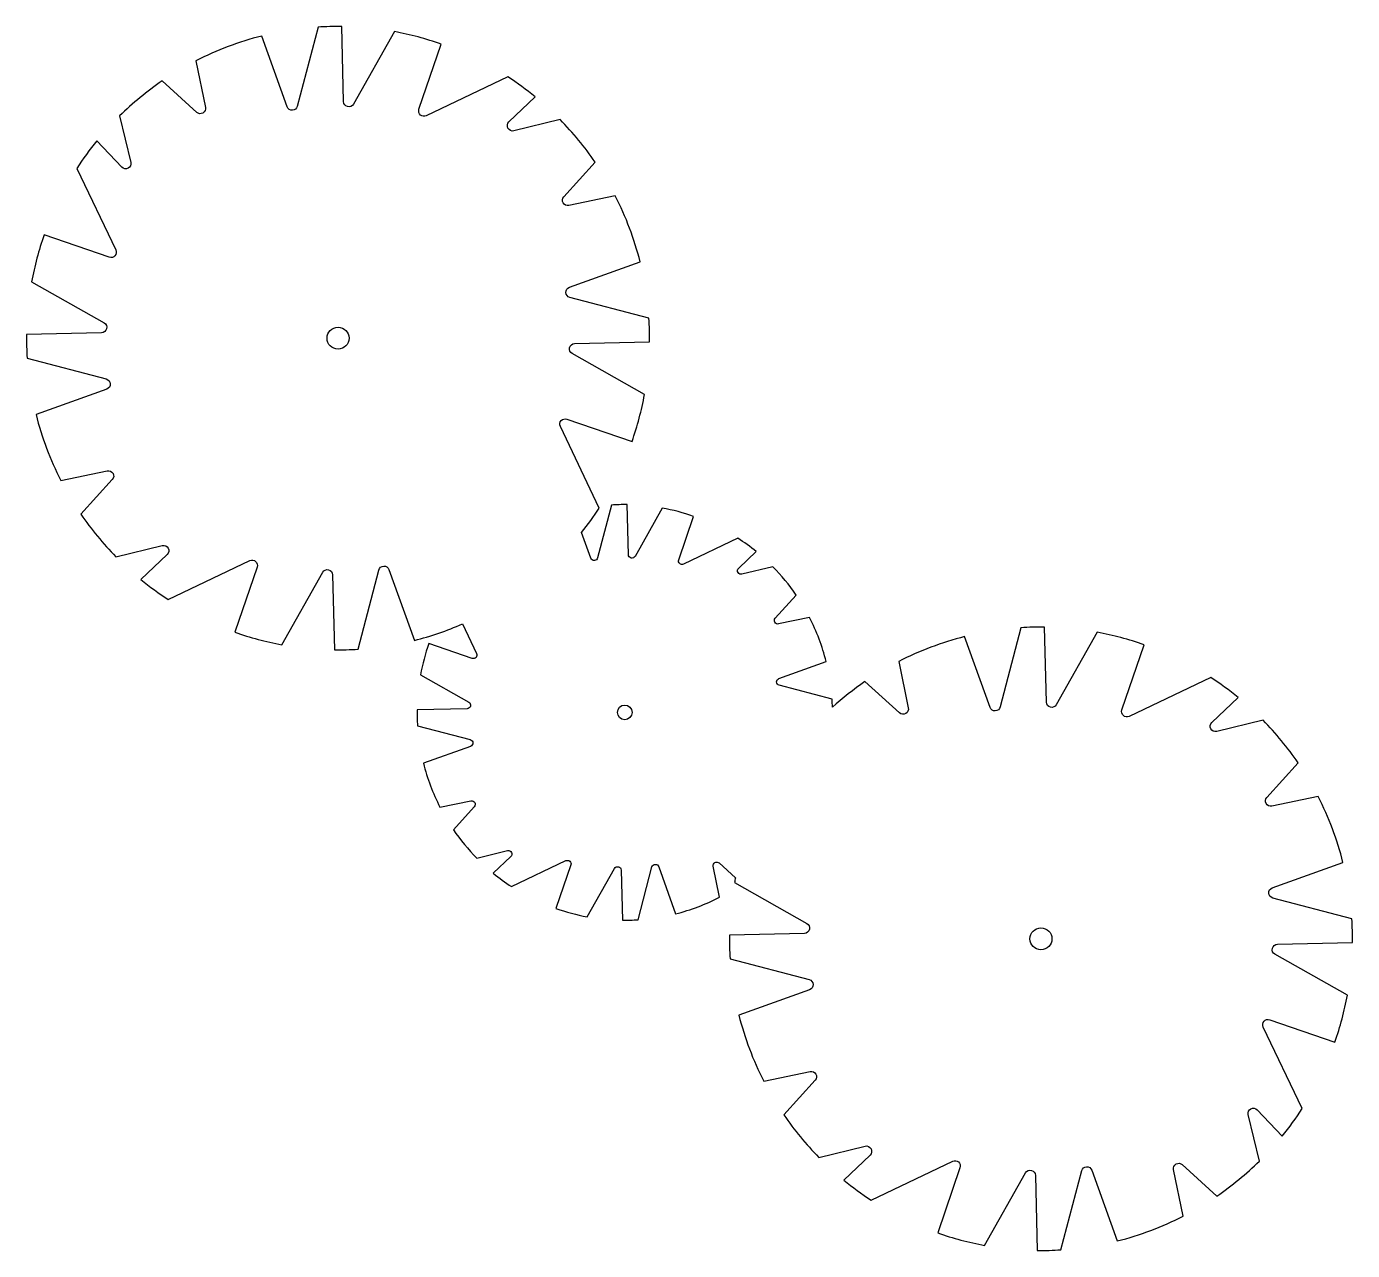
# Model space of a CAD drawing. Extents: x -0.286 to 0.352, y -0.258 to 0.331.
import ezdxf

# ---------------------------------------------------------------- set-up
doc = ezdxf.new("R2010")
doc.units = 0
doc.header["$MEASUREMENT"] = 0
doc.layers.get('0').update_dxf_attribs({"linetype": 'CONTINUOUS'})

msp = doc.modelspace()

# ---------------------------------------------------------------- linework, layer by layer
msp.add_lwpolyline([(-0.2617, 0.26242), (-0.24294, 0.22317, -0.664673), (-0.24607, 0.21965), (-0.27745, 0.23039, 0.039061), (-0.28346, 0.20778), (-0.24858, 0.18809, -0.761536), (-0.24977, 0.18332), (-0.28591, 0.18243, 0.018996), (-0.28561, 0.17105), (-0.24751, 0.16106, -0.736997), (-0.24729, 0.15619), (-0.28135, 0.14395, 0.056744), (-0.26937, 0.1122), (-0.24702, 0.11683, -0.726239), (-0.24461, 0.11261), (-0.25972, 0.09599, 0.044286), (-0.24287, 0.07551), (-0.22054, 0.08092, -0.768046), (-0.21818, 0.07658), (-0.23085, 0.06455, 0.027271), (-0.21765, 0.05491), (-0.1784, 0.07367, -0.664673), (-0.17489, 0.07054), (-0.18562, 0.03916, 0.039061), (-0.16301, 0.03316), (-0.14333, 0.06803, -0.761536), (-0.13855, 0.06684), (-0.13767, 0.0307, 0.018996), (-0.12628, 0.031), (-0.11629, 0.06911, -0.736997), (-0.11142, 0.06932), (-0.09918, 0.03526, 0.040818), (-0.07604, 0.04316), (-0.06923, 0.02891, -0.664673), (-0.07132, 0.02656), (-0.09224, 0.03372, 0.039061), (-0.09624, 0.01865), (-0.07299, 0.00552, -0.761536), (-0.07379, 0.00234), (-0.09788, 0.00175, 0.018996), (-0.09768, -0.00584), (-0.07228, -0.0125, -0.736997), (-0.07213, -0.01575), (-0.09484, -0.0239, 0.056744), (-0.08686, -0.04507), (-0.07196, -0.04199, -0.726239), (-0.07035, -0.0448), (-0.08042, -0.05588, 0.044286), (-0.06918, -0.06953), (-0.0543, -0.06593, -0.768046), (-0.05273, -0.06882), (-0.06118, -0.07684, 0.027271), (-0.05237, -0.08326), (-0.02621, -0.07076, -0.664673), (-0.02386, -0.07285), (-0.03102, -0.09376, 0.039061), (-0.01595, -0.09777), (-0.00282, -0.07452, -0.761536), (0.00036, -0.07531), (0.00095, -0.0994, 0.018996), (0.00854, -0.0992), (0.0152, -0.0738, -0.736997), (0.01845, -0.07366), (0.0266, -0.09637, 0.056744), (0.04777, -0.08838), (0.04469, -0.07348, -0.726239), (0.0475, -0.07187), (0.05537, -0.07902, 0.003839), (0.05493, -0.08128), (0.08981, -0.10097, -0.761536), (0.08862, -0.10574), (0.05248, -0.10663, 0.018996), (0.05278, -0.11802), (0.09088, -0.128, -0.736997), (0.0911, -0.13288), (0.05704, -0.14511, 0.056744), (0.06902, -0.17686), (0.09137, -0.17224, -0.726239), (0.09378, -0.17645), (0.07867, -0.19308, 0.044286), (0.09552, -0.21355), (0.11784, -0.20814, -0.768046), (0.1202, -0.21248), (0.10754, -0.22451, 0.027271), (0.12074, -0.23415), (0.15999, -0.21539, -0.664673), (0.1635, -0.21852), (0.15276, -0.2499, 0.039061), (0.17538, -0.25591), (0.19506, -0.22103, -0.761536), (0.19984, -0.22222), (0.20072, -0.25836, 0.018996), (0.21211, -0.25806), (0.2221, -0.21996, -0.736997), (0.22697, -0.21974), (0.23921, -0.2538, 0.056744), (0.27096, -0.24182), (0.26633, -0.21947, -0.726239), (0.27055, -0.21706), (0.28717, -0.23217, 0.044286), (0.30765, -0.21532), (0.30224, -0.193, -0.768046), (0.30658, -0.19064), (0.31861, -0.2033, 0.027271), (0.32825, -0.1901), (0.30949, -0.15085, -0.664673), (0.31262, -0.14734), (0.34399, -0.15808, 0.039061), (0.35, -0.13546), (0.31513, -0.11578, -0.761536), (0.31632, -0.111), (0.35246, -0.11012, 0.018996), (0.35216, -0.09873), (0.31405, -0.08874, -0.736997), (0.31384, -0.08387), (0.3479, -0.07163, 0.056744), (0.33592, -0.03988), (0.31357, -0.04451, -0.726239), (0.31116, -0.04029), (0.32626, -0.02367, 0.044286), (0.30941, -0.00319), (0.28709, -0.0086, -0.768046), (0.28473, -0.00426), (0.2974, 0.00776, 0.027271), (0.2842, 0.01741), (0.24495, -0.00135, -0.664673), (0.24143, 0.00178), (0.25217, 0.03315, 0.039061), (0.22956, 0.03916), (0.20987, 0.00429, -0.761536), (0.2051, 0.00548), (0.20421, 0.04162, 0.018996), (0.19282, 0.04132), (0.18284, 0.00321, -0.736997), (0.17796, 0.003), (0.16573, 0.03706, 0.056744), (0.13398, 0.02508), (0.1386, 0.00273, -0.726239), (0.13439, 0.00032), (0.11776, 0.01542, 0.033297), (0.10208, 0.00308, 0.009846), (0.10191, 0.00702), (0.0765, 0.01367, -0.736997), (0.07636, 0.01692), (0.09907, 0.02508, 0.056744), (0.09108, 0.04625), (0.07618, 0.04316, -0.726239), (0.07457, 0.04598), (0.08464, 0.05706, 0.044286), (0.07341, 0.07071), (0.05853, 0.0671, -0.768046), (0.05695, 0.06999), (0.0654, 0.07801, 0.027271), (0.0566, 0.08444), (0.03043, 0.07193, -0.664673), (0.02809, 0.07402), (0.03525, 0.09494, 0.039061), (0.02017, 0.09894), (0.00705, 0.07569, -0.761536), (0.00386, 0.07649), (0.00328, 0.10058, 0.018996), (-0.00432, 0.10038), (-0.01097, 0.07498, -0.736997), (-0.01422, 0.07483), (-0.01865, 0.08716, 0.024262), (-0.01014, 0.09896), (-0.0289, 0.13821, -0.664673), (-0.02577, 0.14172), (0.0056, 0.13099, 0.039061), (0.01161, 0.1536), (-0.02326, 0.17328, -0.761536), (-0.02207, 0.17806), (0.01407, 0.17894, 0.018996), (0.01377, 0.19033), (-0.02434, 0.20032, -0.736997), (-0.02455, 0.20519), (0.00951, 0.21743, 0.056744), (-0.00247, 0.24918), (-0.02482, 0.24455, -0.726239), (-0.02723, 0.24877), (-0.01213, 0.26539, 0.044286), (-0.02898, 0.28587), (-0.0513, 0.28046, -0.768046), (-0.05366, 0.2848), (-0.04099, 0.29683, 0.027271), (-0.05419, 0.30647), (-0.09344, 0.28771, -0.664673), (-0.09696, 0.29084), (-0.08622, 0.32221, 0.039061), (-0.10883, 0.32822), (-0.12852, 0.29335, -0.761536), (-0.13329, 0.29454), (-0.13418, 0.33068, 0.018996), (-0.14557, 0.33038), (-0.15555, 0.29227, -0.736997), (-0.16043, 0.29206), (-0.17266, 0.32612, 0.056744), (-0.20441, 0.31414), (-0.19978, 0.29179, -0.726239), (-0.204, 0.28938), (-0.22062, 0.30448, 0.044286), (-0.2411, 0.28763), (-0.23569, 0.26531, -0.768046), (-0.24003, 0.26295), (-0.25206, 0.27562, 0.027271)], format="xyb", close=True)
for centre, radius in [((-0.13592, 0.18069), 0.00529), ((0.00211, 0.00059), 0.00352), ((0.20247, -0.10837), 0.00529)]:
    msp.add_circle(centre, radius)

doc.saveas('drawing.dxf')
